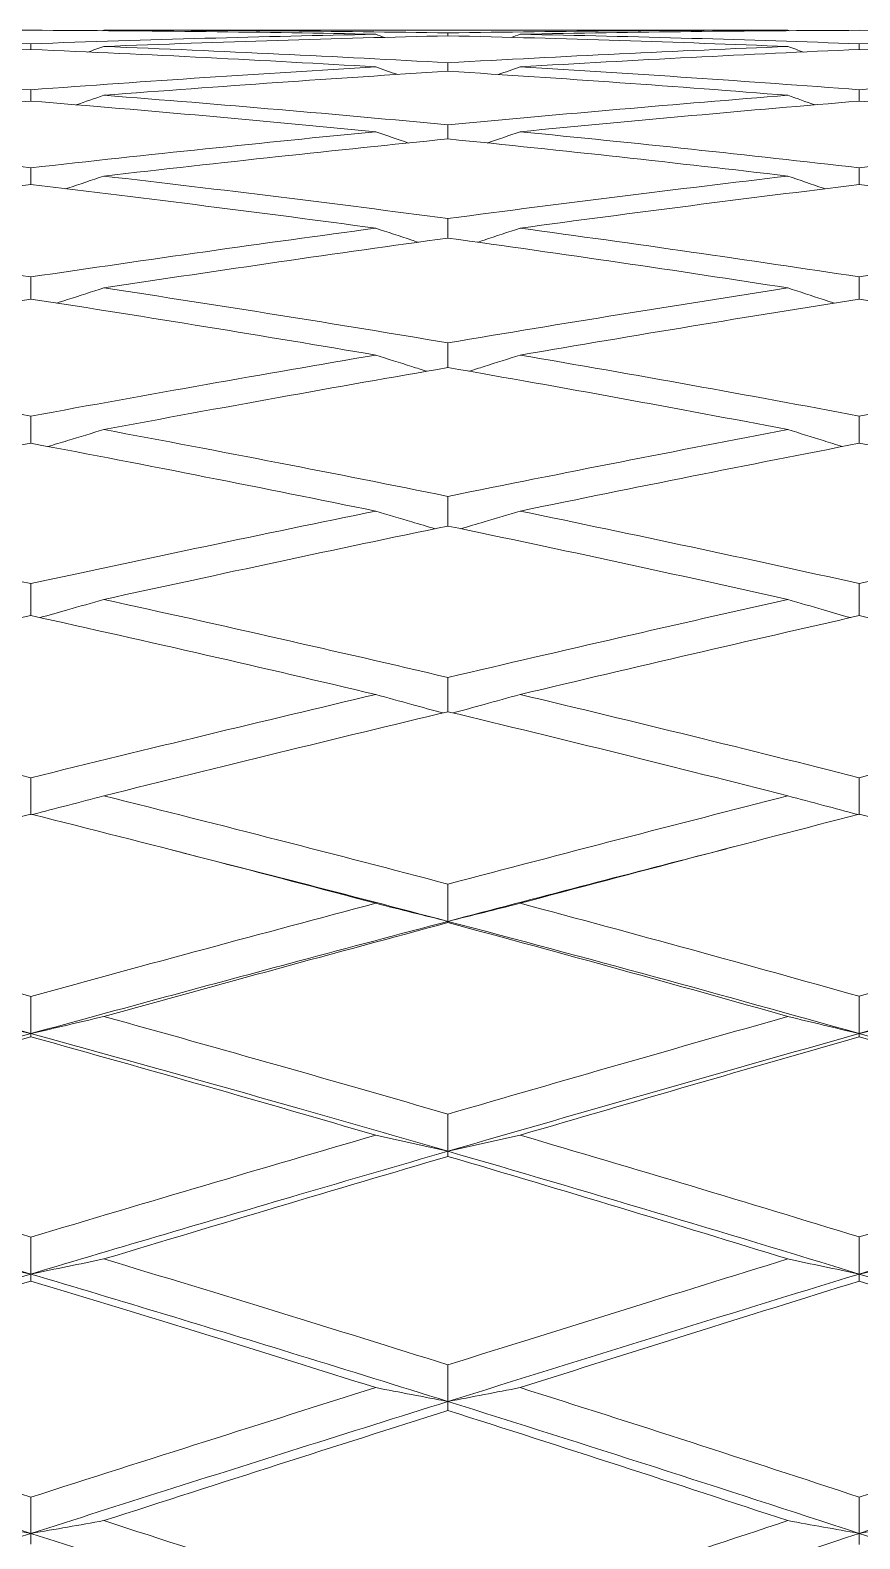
# Model space of a CAD drawing. Extents: x 6453 to 7582, y 0 to 827.
# Drawn here: x 6884.13 to 6889, y 225.91 to 234.76 of the extents above; entities that cross this region are included whole.
import ezdxf

# ---------------------------------------------------------------- set-up
doc = ezdxf.new("R2010")
doc.units = 0
doc.header["$LTSCALE"] = 30
doc.header["$MEASUREMENT"] = 0
doc.layers.add('1', color=7, linetype='CONTINUOUS')

msp = doc.modelspace()

# ---------------------------------------------------------------- linework, layer by layer
at = {"layer": '1', "color": 7, "linetype": 'Continuous', "lineweight": 18}
msp.add_line((6888.5787, 234.7633), (6884.5644, 234.7633), dxfattribs=at)
for points, degree in [([(6884.1361, 234.7626), (6883.8046, 234.7614), (6883.1326, 234.7566), (6882.4426, 234.746), (6882.0931, 234.7393)], 3), ([(6882.0931, 234.7393), (6882.4469, 234.7325), (6883.1412, 234.7161), (6883.8089, 234.695), (6884.1361, 234.6834)], 3), ([(6886.1596, 234.7393), (6885.8341, 234.7457), (6885.1714, 234.7561), (6884.4851, 234.7614), (6884.1361, 234.7626)], 3), ([(6884.1361, 234.6834), (6884.48, 234.6956), (6885.1612, 234.717), (6885.829, 234.7328), (6886.1596, 234.7393)], 3), ([(6884.554, 234.7596), (6884.5575, 234.7608), (6884.5609, 234.7621), (6884.5644, 234.7633)], 3), ([(6884.5644, 234.7633), (6884.908, 234.7633), (6885.5883, 234.7605), (6886.2543, 234.7523), (6886.5838, 234.7469)], 3), ([(6886.5838, 234.7302), (6886.2534, 234.7226), (6885.5864, 234.7045), (6884.9071, 234.6808), (6884.5644, 234.6674)], 3), ([(6886.2139, 234.72), (6886.1958, 234.7264), (6886.1777, 234.7328), (6886.1596, 234.7393)], 3), ([(6886.5838, 234.7469), (6886.9224, 234.7524), (6887.5935, 234.7606), (6888.2523, 234.7633), (6888.5787, 234.7633)], 3), ([(6886.5838, 234.7469), (6886.5838, 234.7414), (6886.5838, 234.7358), (6886.5838, 234.7302)], 3), ([(6888.5787, 234.6674), (6888.2539, 234.6804), (6887.5966, 234.7039), (6886.924, 234.7223), (6886.5838, 234.7302)], 3), ([(6886.9539, 234.7202), (6886.9717, 234.7266), (6886.9895, 234.7329), (6887.0073, 234.7393)], 3), ([(6888.9973, 234.7625), (6888.6718, 234.7614), (6888.0147, 234.7565), (6887.3451, 234.746), (6887.0073, 234.7393)], 3), ([(6887.0073, 234.7393), (6887.347, 234.7326), (6888.0184, 234.7165), (6888.6737, 234.6952), (6888.9973, 234.6834)], 3), ([(6888.5898, 234.7592), (6888.5861, 234.7606), (6888.5824, 234.7619), (6888.5787, 234.7633)], 3), ([(6890.9581, 234.7393), (6890.6396, 234.7458), (6889.9943, 234.7562), (6889.3324, 234.7614), (6888.9973, 234.7625)], 3), ([(6888.9973, 234.6834), (6889.3312, 234.6956), (6889.9918, 234.717), (6890.6384, 234.7328), (6890.9581, 234.7393)], 3), ([(6884.1361, 234.65), (6883.8007, 234.6359), (6883.1248, 234.6047), (6882.4387, 234.5678), (6882.0931, 234.5478)], 3), ([(6884.1361, 234.6834), (6884.1361, 234.6723), (6884.1361, 234.6611), (6884.1361, 234.65)], 3), ([(6886.1596, 234.5478), (6885.8337, 234.567), (6885.1706, 234.6034), (6884.4847, 234.6353), (6884.1361, 234.65)], 3), ([(6884.4709, 234.6346), (6884.5021, 234.6455), (6884.5333, 234.6565), (6884.5644, 234.6674)], 3), ([(6884.5644, 234.6674), (6884.9124, 234.6539), (6885.597, 234.6242), (6886.2587, 234.5901), (6886.5838, 234.5721)], 3), ([(6886.5838, 234.5721), (6886.9226, 234.5909), (6887.5938, 234.6256), (6888.2525, 234.6544), (6888.5787, 234.6674)], 3), ([(6888.9973, 234.65), (6888.672, 234.6358), (6888.0149, 234.6047), (6887.3452, 234.5678), (6887.0073, 234.5478)], 3), ([(6888.6709, 234.6343), (6888.6401, 234.6453), (6888.6094, 234.6564), (6888.5787, 234.6674)], 3), ([(6888.9973, 234.6834), (6888.9973, 234.6723), (6888.9973, 234.6611), (6888.9973, 234.65)], 3), ([(6890.9581, 234.5478), (6890.6338, 234.5675), (6889.9827, 234.6043), (6889.3266, 234.6356), (6888.9973, 234.65)], 3), ([(6882.0931, 234.5478), (6882.4469, 234.5274), (6883.1411, 234.4844), (6883.8089, 234.4375), (6884.1361, 234.4133)], 3), ([(6884.1361, 234.4133), (6884.4797, 234.4388), (6885.1605, 234.4865), (6885.8287, 234.5284), (6886.1596, 234.5478)], 3), ([(6886.2887, 234.5024), (6886.2456, 234.5175), (6886.2025, 234.5327), (6886.1596, 234.5478)], 3), ([(6886.5838, 234.5721), (6886.5838, 234.5554), (6886.5838, 234.5388), (6886.5838, 234.5221)], 3), ([(6886.8789, 234.5025), (6886.9218, 234.5176), (6886.9646, 234.5327), (6887.0073, 234.5478)], 3), ([(6887.0073, 234.5478), (6887.346, 234.5278), (6888.0164, 234.4853), (6888.6727, 234.4381), (6888.9973, 234.4134)], 3), ([(6888.9973, 234.4134), (6889.3334, 234.439), (6889.9963, 234.4869), (6890.6406, 234.5285), (6890.9581, 234.5478)], 3), ([(6886.5838, 234.5221), (6886.2533, 234.5015), (6885.5863, 234.4575), (6884.907, 234.4074), (6884.5644, 234.3809)], 3), ([(6888.5787, 234.3809), (6888.2534, 234.4067), (6887.5957, 234.4561), (6886.9235, 234.5009), (6886.5838, 234.5221)], 3), ([(6884.1361, 234.347), (6883.801, 234.32), (6883.1254, 234.263), (6882.439, 234.2), (6882.0931, 234.167)], 3), ([(6884.1361, 234.4133), (6884.1361, 234.3912), (6884.1361, 234.3691), (6884.1361, 234.347)], 3), ([(6886.1596, 234.167), (6885.8333, 234.1987), (6885.1698, 234.2606), (6884.4843, 234.3189), (6884.1361, 234.347)], 3), ([(6884.4013, 234.3246), (6884.4558, 234.3433), (6884.5102, 234.3621), (6884.5644, 234.3809)], 3), ([(6884.5644, 234.3809), (6884.912, 234.3539), (6885.5961, 234.298), (6886.2582, 234.2383), (6886.5838, 234.2076)], 3), ([(6886.5838, 234.2076), (6886.9241, 234.2397), (6887.5969, 234.3005), (6888.254, 234.3551), (6888.5787, 234.3809)], 3), ([(6888.9973, 234.3469), (6888.6735, 234.32), (6888.018, 234.2632), (6887.3468, 234.2002), (6887.0073, 234.167)], 3), ([(6888.7389, 234.3243), (6888.6854, 234.3431), (6888.632, 234.362), (6888.5787, 234.3809)], 3), ([(6888.9973, 234.4134), (6888.9973, 234.3913), (6888.9973, 234.3691), (6888.9973, 234.3469)], 3), ([(6890.9581, 234.167), (6890.6337, 234.1996), (6889.9825, 234.2622), (6889.3265, 234.3195), (6888.9973, 234.3469)], 3), ([(6886.5838, 234.1249), (6886.5838, 234.1525), (6886.5838, 234.1801), (6886.5838, 234.2076)], 3), ([(6882.0931, 234.167), (6882.4467, 234.1332), (6883.1408, 234.064), (6883.8087, 233.9919), (6884.1361, 233.9554)], 3), ([(6884.1361, 233.9554), (6884.4818, 233.994), (6885.1647, 234.0678), (6885.8307, 234.135), (6886.1596, 234.167)], 3), ([(6886.5838, 234.1249), (6886.2555, 234.0918), (6885.5905, 234.0225), (6884.9092, 233.9465), (6884.5644, 233.9068)], 3), ([(6886.1596, 234.167), (6886.2238, 234.1448), (6886.2881, 234.1227), (6886.3527, 234.1007)], 3), ([(6888.5787, 233.9068), (6888.253, 233.9452), (6887.595, 234.02), (6886.9231, 234.0907), (6886.5838, 234.1249)], 3), ([(6887.0073, 234.167), (6886.9433, 234.1448), (6886.8792, 234.1227), (6886.8148, 234.1007)], 3), ([(6887.0073, 234.167), (6887.3456, 234.1339), (6888.0156, 234.0655), (6888.6723, 233.9929), (6888.9973, 233.9555)], 3), ([(6888.9973, 233.9555), (6889.3333, 233.9942), (6889.9961, 234.0679), (6890.6405, 234.135), (6890.9581, 234.167)], 3), ([(6884.5644, 233.9068), (6884.9115, 233.8668), (6885.5953, 233.7851), (6886.2578, 233.7004), (6886.5838, 233.6575)], 3), ([(6886.5838, 233.6575), (6886.9241, 233.7024), (6887.5968, 233.7887), (6888.254, 233.8685), (6888.5787, 233.9068)], 3), ([(6884.1361, 233.8568), (6883.8046, 233.8176), (6883.1326, 233.7359), (6882.4426, 233.6472), (6882.0931, 233.6009)], 3), ([(6886.1596, 233.6009), (6885.8329, 233.645), (6885.169, 233.7318), (6884.4839, 233.8157), (6884.1361, 233.8568)], 3), ([(6888.9973, 233.8566), (6888.6697, 233.8168), (6888.0103, 233.7344), (6887.343, 233.6464), (6887.0073, 233.6009)], 3), ([(6890.9581, 233.6009), (6890.6336, 233.6461), (6889.9823, 233.7339), (6889.3264, 233.8166), (6888.9973, 233.8566)], 3), ([(6882.0931, 233.6009), (6882.4465, 233.5542), (6883.1403, 233.4596), (6883.8085, 233.3631), (6884.1361, 233.3145)], 3), ([(6884.1361, 233.3145), (6884.4817, 233.3658), (6885.1644, 233.4646), (6885.8306, 233.5566), (6886.1596, 233.6009)], 3), ([(6887.0073, 233.6009), (6887.3452, 233.5552), (6888.0149, 233.4617), (6888.672, 233.3643), (6888.9973, 233.3148)], 3), ([(6888.9973, 233.3148), (6889.3227, 233.3644), (6889.975, 233.4618), (6890.63, 233.5552), (6890.9581, 233.6009)], 3), ([(6886.5838, 233.543), (6886.2586, 233.4981), (6885.5969, 233.4045), (6884.9123, 233.3031), (6884.5644, 233.2503)], 3), ([(6888.5787, 233.2503), (6888.2527, 233.3009), (6887.5943, 233.4004), (6886.9228, 233.4961), (6886.5838, 233.543)], 3), ([(6884.5644, 233.2503), (6884.9111, 233.1978), (6885.5945, 233.0913), (6886.2574, 232.9826), (6886.5838, 232.9278)], 3), ([(6886.5838, 232.9278), (6886.9227, 232.9847), (6887.5942, 233.0954), (6888.2526, 233.1997), (6888.5787, 233.2503)], 3), ([(6884.1361, 233.1848), (6883.8073, 233.134), (6883.138, 233.0286), (6882.4453, 232.9149), (6882.0931, 232.8559)], 3), ([(6886.1596, 232.8559), (6885.8326, 232.9117), (6885.1683, 233.0225), (6884.4836, 233.1311), (6884.1361, 233.1848)], 3), ([(6888.9973, 233.1846), (6888.6723, 233.133), (6888.0157, 233.0266), (6887.3456, 232.9139), (6887.0073, 232.8559)], 3), ([(6890.9581, 232.8559), (6890.6335, 232.9132), (6889.982, 233.0252), (6889.3263, 233.1323), (6888.9973, 233.1846)], 3), ([(6882.0931, 232.8559), (6882.4462, 232.7967), (6883.1398, 232.6777), (6883.8082, 232.5579), (6884.1361, 232.4978)], 3), ([(6884.1361, 232.4978), (6884.4844, 232.5616), (6885.1699, 232.685), (6885.8334, 232.8002), (6886.1596, 232.8559)], 3), ([(6887.0073, 232.8559), (6887.3449, 232.798), (6888.0143, 232.6804), (6888.6717, 232.5594), (6888.9973, 232.4981)], 3), ([(6888.9973, 232.4981), (6889.3316, 232.5611), (6889.9926, 232.6836), (6890.6388, 232.7995), (6890.9581, 232.8559)], 3), ([(6886.5838, 232.7827), (6886.2569, 232.7258), (6885.5933, 232.6084), (6884.9106, 232.4833), (6884.5644, 232.4187)], 3), ([(6888.5787, 232.4187), (6888.2524, 232.481), (6887.5937, 232.604), (6886.9225, 232.7237), (6886.5838, 232.7827)], 3), ([(6884.5644, 232.4187), (6884.9108, 232.3542), (6885.5938, 232.2241), (6886.2571, 232.0925), (6886.5838, 232.0264)], 3), ([(6886.5838, 232.0264), (6886.9251, 232.0955), (6887.599, 232.2299), (6888.2551, 232.357), (6888.5787, 232.4187)], 3), ([(6884.1361, 232.3384), (6883.806, 232.276), (6883.1354, 232.1473), (6882.444, 232.0105), (6882.0931, 231.94)], 3), ([(6886.1596, 231.94), (6885.8328, 232.0069), (6885.1687, 232.1404), (6884.4838, 232.2726), (6884.1361, 232.3384)], 3), ([(6888.9973, 232.3381), (6888.6739, 232.2752), (6888.0188, 232.1461), (6887.3472, 232.0099), (6887.0073, 231.94)], 3), ([(6890.9581, 231.94), (6890.6333, 232.0088), (6889.9817, 232.1439), (6889.3261, 232.2741), (6888.9973, 232.3381)], 3), ([(6882.0931, 231.94), (6882.4469, 231.8689), (6883.1412, 231.7267), (6883.8089, 231.5849), (6884.1361, 231.5142)], 3), ([(6884.1361, 231.5142), (6884.4826, 231.5891), (6885.1664, 231.7348), (6885.8316, 231.8728), (6886.1596, 231.94)], 3), ([(6887.0073, 231.94), (6887.3447, 231.8706), (6888.0137, 231.7303), (6888.6714, 231.5869), (6888.9973, 231.5146)], 3), ([(6888.9973, 231.5146), (6889.3332, 231.5892), (6889.9958, 231.7346), (6890.6403, 231.8727), (6890.9581, 231.94)], 3), ([(6886.5838, 231.8524), (6886.2568, 231.7844), (6885.5933, 231.6446), (6884.9105, 231.4969), (6884.5644, 231.4211)], 3), ([(6888.5787, 231.4211), (6888.2539, 231.4939), (6887.5967, 231.6388), (6886.924, 231.7816), (6886.5838, 231.8524)], 3), ([(6884.5644, 231.4211), (6884.9125, 231.3448), (6885.5971, 231.1921), (6886.2587, 231.0395), (6886.5838, 230.9633)], 3), ([(6886.5838, 230.9633), (6886.9238, 231.043), (6887.5962, 231.199), (6888.2537, 231.3482), (6888.5787, 231.4211)], 3), ([(6884.1361, 231.3268), (6883.8017, 231.2527), (6883.1268, 231.1015), (6882.4397, 230.9438), (6882.0931, 230.8633)], 3), ([(6886.1596, 230.8633), (6885.8338, 230.9404), (6885.1707, 231.0949), (6884.4848, 231.2495), (6884.1361, 231.3268)], 3), ([(6888.9973, 231.3264), (6888.6734, 231.2527), (6888.0177, 231.1018), (6887.3467, 230.944), (6887.0073, 230.8633)], 3), ([(6890.9581, 230.8633), (6890.634, 230.9426), (6889.9831, 231.0991), (6889.3268, 231.2513), (6888.9973, 231.3264)], 3), ([(6882.0931, 230.8633), (6882.4469, 230.7812), (6883.1412, 230.6174), (6883.8089, 230.4551), (6884.1361, 230.3745)], 3), ([(6884.1361, 230.3745), (6884.4819, 230.4597), (6885.165, 230.6264), (6885.8309, 230.7856), (6886.1596, 230.8633)], 3), ([(6887.0073, 230.8633), (6887.346, 230.7828), (6888.0165, 230.6208), (6888.6728, 230.4571), (6888.9973, 230.3749)], 3), ([(6888.9973, 230.3749), (6889.3314, 230.4596), (6889.9924, 230.6257), (6890.6386, 230.7852), (6890.9581, 230.8633)], 3), ([(6886.5838, 230.7623), (6886.2554, 230.6835), (6885.5904, 230.5225), (6884.9091, 230.3543), (6884.5644, 230.2683)], 3), ([(6888.5787, 230.2683), (6888.2535, 230.3514), (6887.5958, 230.5168), (6886.9236, 230.6808), (6886.5838, 230.7623)], 3), ([(6884.1361, 230.3745), (6884.1361, 230.3382), (6884.1361, 230.2657), (6884.1361, 230.1931), (6884.1361, 230.1568)], 3), ([(6888.9973, 230.3749), (6888.9973, 230.3385), (6888.9973, 230.2659), (6888.9973, 230.1932), (6888.9973, 230.1568)], 3), ([(6884.5644, 230.2683), (6884.9121, 230.1816), (6885.5964, 230.0083), (6886.2584, 229.8359), (6886.5838, 229.7501)], 3), ([(6886.5838, 229.7501), (6886.9224, 229.8395), (6887.5936, 230.0153), (6888.2523, 230.185), (6888.5787, 230.2683)], 3), ([(6884.1361, 230.1611), (6883.8048, 230.0778), (6883.133, 229.9073), (6882.4428, 229.7289), (6882.0931, 229.6377)], 3), ([(6886.1596, 229.6377), (6885.8335, 229.7244), (6885.1701, 229.8985), (6884.4845, 230.0734), (6884.1361, 230.1611)], 3), ([(6888.9973, 230.1607), (6888.6718, 230.0765), (6888.0147, 229.9052), (6887.3451, 229.7279), (6887.0073, 229.6377)], 3), ([(6890.9581, 229.6377), (6890.6338, 229.7268), (6889.9826, 229.9031), (6889.3265, 230.0755), (6888.9973, 230.1607)], 3), ([(6885.0971, 229.9164), (6884.9692, 229.9491)], 1), ([(6888.1357, 229.9365), (6887.621, 229.8039), (6887.1036, 229.6689), (6886.5838, 229.5316)], 3), ([(6888.258, 229.9683), (6888.1347, 229.9362)], 1), ([(6886.5838, 229.7501), (6886.5838, 229.7137), (6886.5838, 229.6408), (6886.5838, 229.568), (6886.5838, 229.5316)], 3), ([(6882.0931, 229.6377), (6882.4468, 229.5454), (6883.141, 229.3618), (6883.8088, 229.1808), (6884.1361, 229.0911)], 3), ([(6884.1361, 229.0911), (6884.4799, 229.1854), (6885.1609, 229.3707), (6885.8289, 229.5497), (6886.1596, 229.6377)], 3), ([(6886.5838, 229.5316), (6886.5127, 229.5492), (6886.3709, 229.5845), (6886.2299, 229.6199), (6886.1596, 229.6377)], 3), ([(6886.5838, 229.5316), (6886.6548, 229.5492), (6886.7965, 229.5844), (6886.9371, 229.6199), (6887.0073, 229.6377)], 3), ([(6887.0073, 229.6377), (6887.3457, 229.5473), (6888.0158, 229.3658), (6888.6724, 229.1831), (6888.9973, 229.0915)], 3), ([(6888.9973, 229.0915), (6889.331, 229.1857), (6889.9915, 229.3708), (6890.6382, 229.5497), (6890.9581, 229.6377)], 3), ([(6884.1361, 228.8727), (6883.3153, 229.0977), (6882.4899, 229.3174), (6881.6611, 229.5316)], 3), ([(6886.5838, 229.5242), (6886.2533, 229.4354), (6885.5863, 229.2547), (6884.907, 229.068), (6884.5644, 228.9731)], 3), ([(6888.9973, 228.8727), (6888.1992, 229.0977), (6887.3944, 229.3175), (6886.5838, 229.5316)], 3), ([(6886.5838, 229.5242), (6886.5838, 229.5255), (6886.5838, 229.528), (6886.5838, 229.5304), (6886.5838, 229.5316)], 3), ([(6888.5787, 228.9731), (6888.2532, 229.0654), (6887.5952, 229.2497), (6886.9233, 229.4329), (6886.5838, 229.5242)], 3), ([(6888.9973, 228.8727), (6889.7954, 229.0977), (6890.5867, 229.3174), (6891.3702, 229.5316)], 3), ([(6884.1361, 229.0911), (6884.1361, 229.0547), (6884.1361, 228.9819), (6884.1361, 228.9091), (6884.1361, 228.8727)], 3), ([(6888.9973, 229.0915), (6888.9973, 229.055), (6888.9973, 228.9821), (6888.9973, 228.9091), (6888.9973, 228.8727)], 3), ([(6883.7072, 228.9731), (6883.7783, 228.9563), (6883.9208, 228.9227), (6884.0642, 228.8893), (6884.1361, 228.8727)], 3), ([(6884.1361, 228.8727), (6884.208, 228.8893), (6884.3512, 228.9227), (6884.4934, 228.9562), (6884.5644, 228.9731)], 3), ([(6884.5644, 228.9731), (6884.9118, 228.8768), (6885.5957, 228.685), (6886.2581, 228.4947), (6886.5838, 228.4)], 3), ([(6886.5838, 228.4), (6886.9228, 228.4986), (6887.5942, 228.6926), (6888.2527, 228.8806), (6888.5787, 228.9731)], 3), ([(6888.9973, 228.8727), (6888.9272, 228.8893), (6888.7872, 228.9227), (6888.648, 228.9563), (6888.5787, 228.9731)], 3), ([(6888.9973, 228.8727), (6889.0674, 228.8893), (6889.2071, 228.9227), (6889.3459, 228.9562), (6889.4151, 228.9731)], 3), ([(6884.1361, 228.8727), (6883.3153, 228.6476), (6882.4899, 228.4173), (6881.6611, 228.182)], 3), ([(6884.1361, 228.8727), (6884.1361, 228.8696), (6884.1361, 228.8635), (6884.1361, 228.8572), (6884.1361, 228.8541)], 3), ([(6886.5838, 228.182), (6887.3944, 228.4173), (6888.1992, 228.6476), (6888.9973, 228.8727)], 3), ([(6891.3702, 228.182), (6890.5867, 228.4173), (6889.7954, 228.6476), (6888.9973, 228.8727)], 3), ([(6888.9973, 228.8536), (6888.9973, 228.8569), (6888.9973, 228.8632), (6888.9973, 228.8695), (6888.9973, 228.8727)], 3), ([(6884.1361, 228.8541), (6883.8008, 228.7606), (6883.1249, 228.5709), (6882.4388, 228.3755), (6882.0931, 228.2764)], 3), ([(6886.1596, 228.2764), (6885.8331, 228.3718), (6885.1694, 228.5636), (6884.4842, 228.757), (6884.1361, 228.8541)], 3), ([(6888.9973, 228.8536), (6888.6721, 228.7604), (6888.0153, 228.571), (6887.3454, 228.3756), (6887.0073, 228.2764)], 3), ([(6890.9581, 228.2764), (6890.6337, 228.3744), (6889.9824, 228.5686), (6889.3265, 228.7592), (6888.9973, 228.8536)], 3), ([(6886.5838, 228.4), (6886.5838, 228.3637), (6886.5838, 228.291), (6886.5838, 228.2183), (6886.5838, 228.182)], 3), ([(6882.0931, 228.2764), (6882.4467, 228.175), (6883.1407, 227.9738), (6883.8087, 227.776), (6884.1361, 227.6781)], 3), ([(6884.1361, 227.6781), (6884.4796, 227.7808), (6885.1603, 227.9832), (6885.8286, 228.1797), (6886.1596, 228.2764)], 3), ([(6886.1596, 228.2764), (6886.2299, 228.2606), (6886.3709, 228.2291), (6886.5127, 228.1977), (6886.5838, 228.182)], 3), ([(6886.5838, 228.182), (6886.6548, 228.1976), (6886.7965, 228.229), (6886.9371, 228.2606), (6887.0073, 228.2764)], 3), ([(6887.0073, 228.2764), (6887.3454, 228.1772), (6888.0152, 227.9782), (6888.6721, 227.7786), (6888.9973, 227.6786)], 3), ([(6888.9973, 227.6786), (6889.3333, 227.782), (6889.9961, 227.9849), (6890.6405, 228.1805), (6890.9581, 228.2764)], 3), ([(6884.1361, 227.4613), (6883.3153, 227.7063), (6882.4899, 227.9466), (6881.6611, 228.182)], 3), ([(6886.5838, 228.1518), (6886.2534, 228.0544), (6885.5865, 227.8566), (6884.9071, 227.6529), (6884.5644, 227.5495)], 3), ([(6888.9973, 227.4613), (6888.1992, 227.7063), (6887.3944, 227.9467), (6886.5838, 228.182)], 3), ([(6886.5838, 228.182), (6886.5838, 228.177), (6886.5838, 228.167), (6886.5838, 228.1569), (6886.5838, 228.1518)], 3), ([(6888.5787, 227.5495), (6888.2529, 227.6501), (6887.5947, 227.8512), (6886.923, 228.0517), (6886.5838, 228.1518)], 3), ([(6891.3702, 228.182), (6890.5867, 227.9466), (6889.7954, 227.7063), (6888.9973, 227.4613)], 3), ([(6884.1361, 227.6781), (6884.1361, 227.642), (6884.1361, 227.5697), (6884.1361, 227.4975), (6884.1361, 227.4613)], 3), ([(6888.9973, 227.6786), (6888.9973, 227.6424), (6888.9973, 227.5699), (6888.9973, 227.4975), (6888.9973, 227.4613)], 3), ([(6883.7072, 227.5495), (6883.7783, 227.5348), (6883.9208, 227.5053), (6884.0642, 227.476), (6884.1361, 227.4613)], 3), ([(6884.1361, 227.4613), (6884.208, 227.476), (6884.3512, 227.5053), (6884.4934, 227.5347), (6884.5644, 227.5495)], 3), ([(6884.5644, 227.5495), (6884.9114, 227.4449), (6885.5951, 227.2365), (6886.2577, 227.0304), (6886.5838, 226.928)], 3), ([(6886.5838, 226.928), (6886.9241, 227.0349), (6887.5968, 227.2454), (6888.254, 227.4493), (6888.5787, 227.5495)], 3), ([(6888.5787, 227.5495), (6888.648, 227.5348), (6888.7872, 227.5053), (6888.9272, 227.476), (6888.9973, 227.4613)], 3), ([(6888.9973, 227.4613), (6889.0674, 227.4759), (6889.2071, 227.5053), (6889.3459, 227.5347), (6889.4151, 227.5495)], 3), ([(6881.6611, 226.7127), (6882.4899, 226.9667), (6883.3153, 227.2164), (6884.1361, 227.4613)], 3), ([(6884.1361, 227.4613), (6884.1361, 227.4545), (6884.1361, 227.4408), (6884.1361, 227.427), (6884.1361, 227.4201)], 3), ([(6888.9973, 227.4613), (6888.1992, 227.2164), (6887.3944, 226.9667), (6886.5838, 226.7128)], 3), ([(6891.3702, 226.7128), (6890.5867, 226.9667), (6889.7954, 227.2164), (6888.9973, 227.4613)], 3), ([(6888.9973, 227.4613), (6888.9973, 227.4544), (6888.9973, 227.4406), (6888.9973, 227.4266), (6888.9973, 227.4196)], 3), ([(6884.1361, 227.4201), (6883.8013, 227.3186), (6883.1259, 227.1129), (6882.4393, 226.9016), (6882.0931, 226.7945)], 3), ([(6886.1596, 226.7945), (6885.8328, 226.8975), (6885.1688, 227.1049), (6884.4839, 227.3147), (6884.1361, 227.4201)], 3), ([(6888.9973, 227.4196), (6888.6692, 227.3174), (6888.0094, 227.111), (6887.3425, 226.9006), (6887.0073, 226.7945)], 3), ([(6890.9581, 226.7945), (6890.6336, 226.9003), (6889.9822, 227.1102), (6889.3264, 227.317), (6888.9973, 227.4196)], 3), ([(6886.5838, 226.928), (6886.5838, 226.8921), (6886.5838, 226.8204), (6886.5838, 226.7486), (6886.5838, 226.7128)], 3), ([(6882.0931, 226.7945), (6882.4465, 226.6851), (6883.1403, 226.4684), (6883.8085, 226.256), (6884.1361, 226.151)], 3), ([(6884.1361, 226.151), (6884.4817, 226.2618), (6885.1645, 226.4798), (6885.8307, 226.6907), (6886.1596, 226.7945)], 3), ([(6886.1596, 226.7945), (6886.2299, 226.7808), (6886.3709, 226.7535), (6886.5127, 226.7263), (6886.5838, 226.7128)], 3), ([(6886.5838, 226.7128), (6886.6548, 226.7263), (6886.7965, 226.7535), (6886.9371, 226.7808), (6887.0073, 226.7945)], 3), ([(6887.0073, 226.7945), (6887.3452, 226.6875), (6888.0147, 226.4732), (6888.6719, 226.2588), (6888.9973, 226.1515)], 3), ([(6888.9973, 226.1515), (6889.3228, 226.2589), (6889.9752, 226.4734), (6890.6301, 226.6875), (6890.9581, 226.7945)], 3), ([(6884.1361, 225.9383), (6883.3153, 226.2005), (6882.4899, 226.4588), (6881.6611, 226.7127)], 3), ([(6886.5838, 226.6601), (6886.2558, 226.5559), (6885.5913, 226.3439), (6884.9095, 226.1247), (6884.5644, 226.0133)], 3), ([(6888.9973, 225.9383), (6888.1992, 226.2005), (6887.3944, 226.4588), (6886.5838, 226.7128)], 3), ([(6886.5838, 226.7128), (6886.5838, 226.704), (6886.5838, 226.6865), (6886.5838, 226.6689), (6886.5838, 226.6601)], 3), ([(6888.5787, 226.0133), (6888.2527, 226.1211), (6887.5942, 226.3367), (6886.9227, 226.5523), (6886.5838, 226.6601)], 3), ([(6891.3702, 226.7128), (6890.5867, 226.4588), (6889.7954, 226.2005), (6888.9973, 225.9383)], 3), ([(6884.1361, 226.151), (6884.1361, 226.1156), (6884.1361, 226.0446), (6884.1361, 225.9737), (6884.1361, 225.9383)], 3), ([(6888.9973, 226.1515), (6888.9973, 226.116), (6888.9973, 226.0449), (6888.9973, 225.9738), (6888.9973, 225.9383)], 3), ([(6884.1361, 225.9383), (6883.3153, 225.676), (6882.4899, 225.4098), (6881.6611, 225.14)], 3), ([(6883.7072, 226.0133), (6883.7783, 226.0007), (6883.9208, 225.9757), (6884.0642, 225.9507), (6884.1361, 225.9383)], 3), ([(6884.1361, 225.9383), (6884.208, 225.9507), (6884.3512, 225.9756), (6884.4934, 226.0007), (6884.5644, 226.0133)], 3), ([(6884.1361, 225.9383), (6884.1361, 225.9277), (6884.1361, 225.9066), (6884.1361, 225.8854), (6884.1361, 225.8748)], 3), ([(6884.5644, 226.0133), (6884.9111, 225.9013), (6885.5944, 225.6788), (6886.2574, 225.4591), (6886.5838, 225.3501)], 3), ([(6886.5838, 225.3501), (6886.9222, 225.4632), (6887.5932, 225.6869), (6888.2521, 225.9053), (6888.5787, 226.0133)], 3), ([(6888.9973, 225.9383), (6888.1992, 225.676), (6887.3944, 225.4098), (6886.5838, 225.14)], 3), ([(6888.5787, 226.0133), (6888.648, 226.0007), (6888.7872, 225.9757), (6888.9272, 225.9507), (6888.9973, 225.9383)], 3), ([(6888.9973, 225.9383), (6889.0674, 225.9507), (6889.2071, 225.9756), (6889.3459, 226.0007), (6889.4151, 226.0133)], 3), ([(6891.3702, 225.14), (6890.5867, 225.4098), (6889.7954, 225.676), (6888.9973, 225.9383)], 3), ([(6888.9973, 225.9383), (6888.9973, 225.9276), (6888.9973, 225.9064), (6888.9973, 225.885), (6888.9973, 225.8743)], 3)]:
    msp.add_open_spline(points, degree=degree, dxfattribs=at)
for points, knots in [([(6884.1361, 233.9554), (6884.1361, 233.9235), (6884.1361, 233.8906), (6884.1361, 233.8578), (6884.1361, 233.8568)], [0, 0, 0, 0, 0.970083, 1, 1, 1, 1]), ([(6884.3407, 233.8318), (6884.3441, 233.833), (6884.4189, 233.8579), (6884.4934, 233.8829), (6884.5644, 233.9068)], [0, 0, 0, 0, 0.045773, 1, 1, 1, 1]), ([(6888.5787, 233.9068), (6888.648, 233.8829), (6888.7211, 233.8579), (6888.7943, 233.8329), (6888.7978, 233.8317)], [0, 0, 0, 0, 0.952779, 1, 1, 1, 1]), ([(6888.9973, 233.8566), (6888.9973, 233.8577), (6888.9973, 233.8907), (6888.9973, 233.9236), (6888.9973, 233.9555)], [0, 0, 0, 0, 0.032504, 1, 1, 1, 1]), ([(6886.5838, 233.6575), (6886.5838, 233.6247), (6886.5838, 233.5866), (6886.5838, 233.5484), (6886.5838, 233.543)], [0, 0, 0, 0, 0.858579, 1, 1, 1, 1]), ([(6886.4089, 233.5183), (6886.3963, 233.5224), (6886.3129, 233.5499), (6886.2299, 233.5775), (6886.1596, 233.6009)], [0, 0, 0, 0, 0.15142, 1, 1, 1, 1]), ([(6886.7582, 233.5182), (6886.7709, 233.5224), (6886.8542, 233.5499), (6886.9371, 233.5775), (6887.0073, 233.6009)], [0, 0, 0, 0, 0.152094, 1, 1, 1, 1]), ([(6884.1361, 233.3145), (6884.1361, 233.281), (6884.1361, 233.2378), (6884.1361, 233.1945), (6884.1361, 233.1848)], [0, 0, 0, 0, 0.775569, 1, 1, 1, 1]), ([(6888.9973, 233.3148), (6888.9973, 233.2812), (6888.9973, 233.2378), (6888.9973, 233.1944), (6888.9973, 233.1846)], [0, 0, 0, 0, 0.773696, 1, 1, 1, 1]), ([(6884.2863, 233.161), (6884.3079, 233.1678), (6884.4009, 233.1975), (6884.4934, 233.2274), (6884.5644, 233.2503)], [0, 0, 0, 0, 0.231693, 1, 1, 1, 1]), ([(6888.851, 233.1608), (6888.8298, 233.1678), (6888.7388, 233.1975), (6888.648, 233.2274), (6888.5787, 233.2503)], [0, 0, 0, 0, 0.233, 1, 1, 1, 1]), ([(6886.1596, 232.8559), (6886.2299, 232.8335), (6886.33, 232.8018), (6886.4305, 232.7702), (6886.4603, 232.7609)], [0, 0, 0, 0, 0.704117, 1, 1, 1, 1]), ([(6886.5838, 232.9278), (6886.5838, 232.8935), (6886.5838, 232.8452), (6886.5838, 232.7968), (6886.5838, 232.7827)], [0, 0, 0, 0, 0.708546, 1, 1, 1, 1]), ([(6886.7069, 232.7607), (6886.7367, 232.7701), (6886.8372, 232.8017), (6886.9371, 232.8335), (6887.0073, 232.8559)], [0, 0, 0, 0, 0.296487, 1, 1, 1, 1]), ([(6884.1361, 232.4978), (6884.1361, 232.463), (6884.1361, 232.4099), (6884.1361, 232.3567), (6884.1361, 232.3384)], [0, 0, 0, 0, 0.655347, 1, 1, 1, 1]), ([(6888.9973, 232.4981), (6888.9973, 232.4632), (6888.9973, 232.4099), (6888.9973, 232.3565), (6888.9973, 232.3381)], [0, 0, 0, 0, 0.65389, 1, 1, 1, 1]), ([(6884.2364, 232.319), (6884.2747, 232.3305), (6884.3843, 232.3636), (6884.4934, 232.397), (6884.5644, 232.4187)], [0, 0, 0, 0, 0.348057, 1, 1, 1, 1]), ([(6888.8999, 232.3188), (6888.8623, 232.3304), (6888.7549, 232.3636), (6888.648, 232.397), (6888.5787, 232.4187)], [0, 0, 0, 0, 0.349144, 1, 1, 1, 1]), ([(6886.5838, 232.0264), (6886.5838, 231.991), (6886.5838, 231.9331), (6886.5838, 231.8751), (6886.5838, 231.8524)], [0, 0, 0, 0, 0.609813, 1, 1, 1, 1]), ([(6886.5082, 231.8364), (6886.4624, 231.8499), (6886.3459, 231.8844), (6886.2299, 231.919), (6886.1596, 231.94)], [0, 0, 0, 0, 0.392202, 1, 1, 1, 1]), ([(6886.6592, 231.8364), (6886.705, 231.8499), (6886.8214, 231.8843), (6886.9371, 231.9189), (6887.0073, 231.94)], [0, 0, 0, 0, 0.392444, 1, 1, 1, 1]), ([(6884.1361, 231.5142), (6884.1361, 231.4785), (6884.1361, 231.416), (6884.1361, 231.3535), (6884.1361, 231.3268)], [0, 0, 0, 0, 0.572133, 1, 1, 1, 1]), ([(6888.9973, 231.5146), (6888.9973, 231.4788), (6888.9973, 231.416), (6888.9973, 231.3533), (6888.9973, 231.3264)], [0, 0, 0, 0, 0.570981, 1, 1, 1, 1]), ([(6884.1895, 231.3147), (6884.2435, 231.3298), (6884.3688, 231.3652), (6884.4934, 231.4007), (6884.5644, 231.4211)], [0, 0, 0, 0, 0.429224, 1, 1, 1, 1]), ([(6888.5787, 231.4211), (6888.648, 231.4008), (6888.7701, 231.3652), (6888.8929, 231.3297), (6888.9458, 231.3145)], [0, 0, 0, 0, 0.569852, 1, 1, 1, 1]), ([(6886.5838, 230.9633), (6886.5838, 230.9272), (6886.5838, 230.8602), (6886.5838, 230.7932), (6886.5838, 230.7623)], [0, 0, 0, 0, 0.538567, 1, 1, 1, 1]), ([(6886.1596, 230.8633), (6886.2299, 230.8438), (6886.3609, 230.8076), (6886.4927, 230.7716), (6886.5537, 230.755)], [0, 0, 0, 0, 0.537997, 1, 1, 1, 1]), ([(6886.6138, 230.7549), (6886.6748, 230.7715), (6886.8064, 230.8076), (6886.9371, 230.8438), (6887.0073, 230.8633)], [0, 0, 0, 0, 0.462121, 1, 1, 1, 1]), ([(6884.1444, 230.159), (6884.2134, 230.1767), (6884.3539, 230.2131), (6884.4934, 230.2496), (6884.5644, 230.2683)], [0, 0, 0, 0, 0.490243, 1, 1, 1, 1]), ([(6888.5787, 230.2683), (6888.648, 230.2497), (6888.7848, 230.2131), (6888.9223, 230.1766), (6888.99, 230.1588)], [0, 0, 0, 0, 0.508898, 1, 1, 1, 1]), ([(6886.5838, 229.5316), (6886.2937, 229.6082), (6885.7985, 229.7375), (6885.3013, 229.8646), (6885.0958, 229.9167)], [0, 0, 0, 0, 0.58728, 1, 1, 1, 1]), ([(6886.5838, 229.5316), (6886.2937, 229.4549), (6885.4811, 229.2388), (6884.6632, 229.0172), (6884.1361, 228.8727)], [0, 0, 0, 0, 0.357901, 1, 1, 1, 1]), ([(6886.5838, 228.182), (6886.2937, 228.2662), (6885.4811, 228.4998), (6884.6632, 228.7282), (6884.1361, 228.8727)], [0, 0, 0, 0, 0.357901, 1, 1, 1, 1]), ([(6884.1361, 227.4613), (6884.6632, 227.6187), (6885.4811, 227.8607), (6886.2937, 228.0978), (6886.5838, 228.182)], [0, 0, 0, 0, 0.642099, 1, 1, 1, 1]), ([(6886.5838, 226.7128), (6886.2937, 226.8037), (6885.4811, 227.0561), (6884.6632, 227.304), (6884.1361, 227.4613)], [0, 0, 0, 0, 0.357901, 1, 1, 1, 1]), ([(6886.5838, 226.7128), (6886.2937, 226.6219), (6885.4811, 226.3664), (6884.6632, 226.1067), (6884.1361, 225.9383)], [0, 0, 0, 0, 0.357901, 1, 1, 1, 1]), ([(6886.5838, 225.14), (6886.2937, 225.2366), (6885.4811, 225.5051), (6884.6632, 225.7699), (6884.1361, 225.9383)], [0, 0, 0, 0, 0.357901, 1, 1, 1, 1])]:
    msp.add_open_spline(points, degree=3, knots=knots, dxfattribs=at)

doc.saveas('drawing.dxf')
